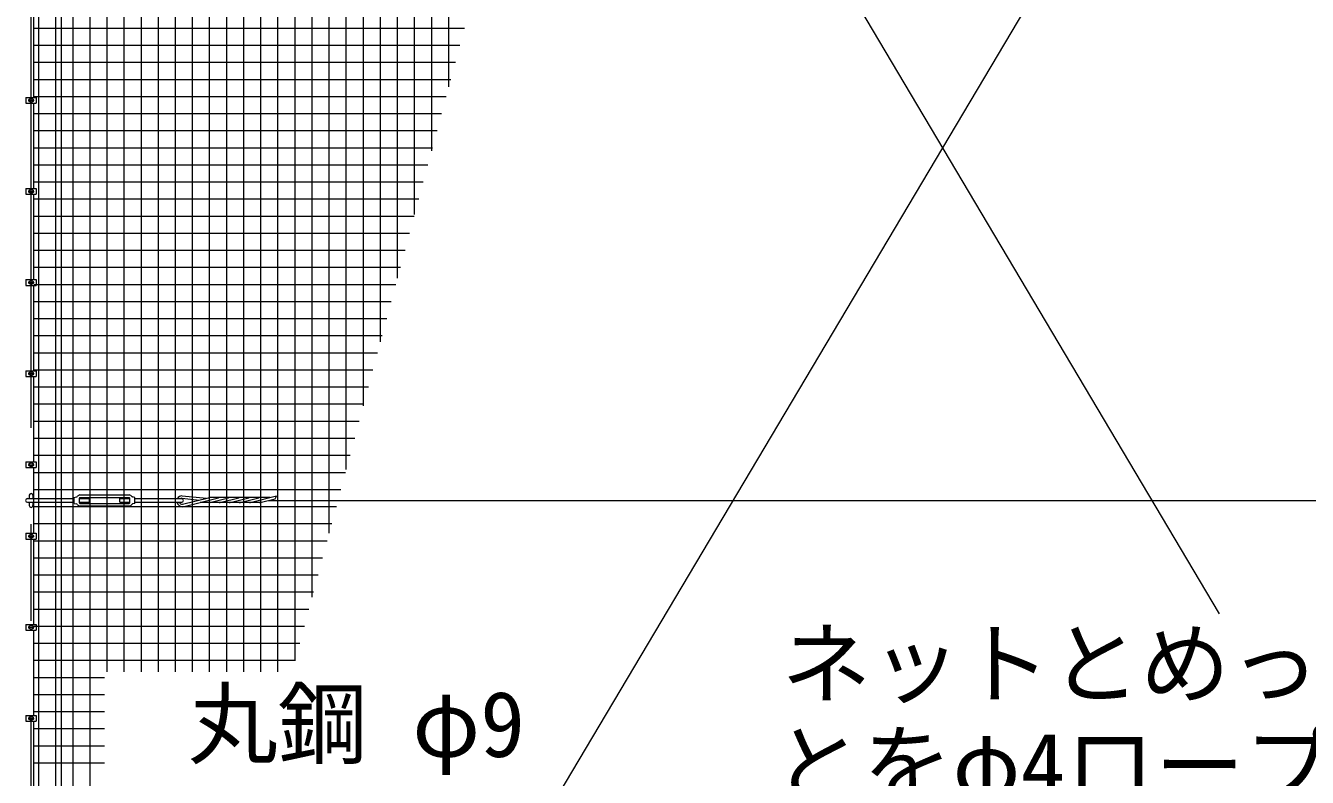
# Model space of a CAD drawing. Units: millimetres at full size; details may follow other scales. Extents: x -18900 to 18900, y -13365 to 13365.
# Drawn here: x -13994 to -9772, y 325 to 2799 of the extents above; entities that cross this region are included whole.
import ezdxf
from ezdxf.enums import TextEntityAlignment as Align

# ---------------------------------------------------------------- set-up
doc = ezdxf.new("R2010")
doc.units = ezdxf.units.MM
doc.header["$LTSCALE"] = 50
doc.linetypes.add('USER1', pattern=[50.8, 31.75, -6.35, 6.35, -6.35])
for name, color, linetype, lineweight in [('0-0_D-STR-TXT', 7, 'Continuous', 13), ('0-1_D-STR1', 1, 'Continuous', 18), ('0-2_D-BMK', 2, 'USER1', 13), ('0-3_D-STR3', 3, 'Continuous', 13), ('0-B_D-STR2', 7, 'Continuous', 13)]:
    doc.layers.add(name, color=color, linetype=linetype, lineweight=lineweight)
doc.styles.add('ＭＳ ゴシック', font='')
doc.styles.get('ＭＳ ゴシック').set_extended_font_data('MS Gothic')

msp = doc.modelspace()

# ---------------------------------------------------------------- linework, layer by layer
at = {"layer": '0-1_D-STR1'}
msp.add_line((-13875.58, -823.82), (-13875.58, 7446.18), dxfattribs=at)
at = {"layer": '0-2_D-BMK'}
for p, q in [((-13975.58, -3604.82), (-13975.58, 7497.18)), ((-13985.58, 2553.68), (-13965.58, 2553.68)), ((-13985.58, 2253.68), (-13965.58, 2253.68)), ((-13985.58, 1953.68), (-13965.58, 1953.68)), ((-13985.58, 1653.68), (-13965.58, 1653.68)), ((-13985.58, 1353.68), (-13965.58, 1353.68)), ((-13985.58, 1118.68), (-13965.58, 1118.68)), ((-13985.58, 818.68), (-13965.58, 818.68)), ((-13985.58, 518.68), (-13965.58, 518.68))]:
    msp.add_line(p, q, dxfattribs=at)
at = {"layer": '0-3_D-STR3'}
for p, q in [((-13684.65, -2165.04), (-8531.78, 6504.04)), ((-13415.17, 6504.04), (-10062.2, 863.08)), ((-13967.08, 2563.18), (-13967.08, 2844.18)), ((-13992.78, 2563.18), (-13958.38, 2563.18)), ((-13992.78, 2563.18), (-13992.78, 2544.18)), ((-13992.78, 2544.18), (-13958.38, 2544.18)), ((-13982.08, 2557.43), (-13975.58, 2561.19)), ((-13982.08, 2549.93), (-13982.08, 2557.43)), ((-13975.58, 2546.18), (-13982.08, 2549.93)), ((-13975.58, 2561.19), (-13969.08, 2557.43)), ((-13969.08, 2549.93), (-13975.58, 2546.18)), ((-13969.08, 2557.43), (-13969.08, 2549.93)), ((-13967.08, 2263.18), (-13967.08, 2544.18)), ((-13958.38, 2563.18), (-13958.38, 2544.18)), ((-13992.78, 2263.18), (-13958.38, 2263.18)), ((-13992.78, 2263.18), (-13992.78, 2244.18)), ((-13992.78, 2244.18), (-13958.38, 2244.18)), ((-13982.08, 2257.43), (-13975.58, 2261.19)), ((-13982.08, 2249.93), (-13982.08, 2257.43)), ((-13975.58, 2246.18), (-13982.08, 2249.93)), ((-13975.58, 2261.19), (-13969.08, 2257.43)), ((-13969.08, 2249.93), (-13975.58, 2246.18)), ((-13969.08, 2257.43), (-13969.08, 2249.93)), ((-13967.08, 1963.18), (-13967.08, 2244.18)), ((-13958.38, 2263.18), (-13958.38, 2244.18)), ((-13992.78, 1963.18), (-13958.38, 1963.18)), ((-13992.78, 1963.18), (-13992.78, 1944.18)), ((-13992.78, 1944.18), (-13958.38, 1944.18)), ((-13982.08, 1957.43), (-13975.58, 1961.19)), ((-13982.08, 1949.93), (-13982.08, 1957.43)), ((-13975.58, 1946.18), (-13982.08, 1949.93)), ((-13975.58, 1961.19), (-13969.08, 1957.43)), ((-13969.08, 1949.93), (-13975.58, 1946.18)), ((-13969.08, 1957.43), (-13969.08, 1949.93)), ((-13967.08, 1663.18), (-13967.08, 1944.18)), ((-13958.38, 1963.18), (-13958.38, 1944.18)), ((-13992.78, 1663.18), (-13958.38, 1663.18)), ((-13992.78, 1663.18), (-13992.78, 1644.18)), ((-13982.08, 1657.43), (-13975.58, 1661.19)), ((-13982.08, 1649.93), (-13982.08, 1657.43)), ((-13975.58, 1646.18), (-13982.08, 1649.93)), ((-13975.58, 1661.19), (-13969.08, 1657.43)), ((-13969.08, 1649.93), (-13975.58, 1646.18)), ((-13969.08, 1657.43), (-13969.08, 1649.93)), ((-13958.38, 1663.18), (-13958.38, 1644.18)), ((-13992.78, 1644.18), (-13958.38, 1644.18)), ((-13967.08, 1363.18), (-13967.08, 1644.18)), ((-13992.78, 1363.18), (-13958.38, 1363.18)), ((-13992.78, 1363.18), (-13992.78, 1344.18)), ((-13982.08, 1357.43), (-13975.58, 1361.19)), ((-13982.08, 1349.93), (-13982.08, 1357.43)), ((-13975.58, 1361.19), (-13969.08, 1357.43)), ((-13969.08, 1357.43), (-13969.08, 1349.93)), ((-13958.38, 1363.18), (-13958.38, 1344.18)), ((-13992.78, 1344.18), (-13958.38, 1344.18)), ((-13975.58, 1346.18), (-13982.08, 1349.93)), ((-13969.08, 1349.93), (-13975.58, 1346.18)), ((-13967.08, 1128.18), (-13967.08, 1344.18)), ((-13987.58, 1242.18), (-13833.59, 1242.18)), ((-13987.58, 1230.18), (-13833.59, 1230.18)), ((-13981.58, 1253.18), (-13981.58, 1242.18)), ((-13981.58, 1230.18), (-13981.58, 1219.18)), ((-13969.58, 1253.18), (-13969.58, 1242.18)), ((-13969.58, 1230.18), (-13969.58, 1219.18)), ((-13833.59, 1246.18), (-13825.79, 1247.85)), ((-13833.59, 1226.18), (-13833.59, 1246.18)), ((-13833.59, 1226.18), (-13825.79, 1224.51)), ((-13816.59, 1228.68), (-13816.59, 1243.68)), ((-13816.59, 1242.18), (-13783.59, 1242.18)), ((-13814.59, 1254.18), (-13652.59, 1254.18)), ((-13814.59, 1245.68), (-13652.59, 1245.68)), ((-13814.59, 1226.68), (-13652.59, 1226.68)), ((-13683.59, 1230.18), (-13683.59, 1242.18)), ((-13683.59, 1242.18), (-13650.59, 1242.18)), ((-13683.59, 1230.18), (-13650.59, 1230.18)), ((-13650.59, 1228.68), (-13650.59, 1243.68)), ((-13633.59, 1226.18), (-13641.39, 1224.51)), ((-13633.59, 1242.18), (-13479.59, 1242.18)), ((-13633.59, 1230.18), (-13479.59, 1230.18)), ((-13478.72, 1243.54), (-13421.05, 1237.55)), ((-13478.51, 1251.56), (-13398.18, 1243.22)), ((-13477.33, 1223.6), (-13391.66, 1244.84)), ((-13476.08, 1215.66), (-13358.42, 1244.84)), ((-13222.52, 1229.76), (-13419.23, 1229.76)), ((-13188.67, 1245.72), (-13384.44, 1245.72)), ((-13382.44, 1230.64), (-13325.18, 1244.84)), ((-13349.2, 1230.64), (-13291.94, 1244.84)), ((-13315.96, 1230.64), (-13258.7, 1244.84)), ((-13282.72, 1230.64), (-13225.46, 1244.84)), ((-13249.48, 1230.64), (-13167.66, 1250.93)), ((-13216.24, 1230.64), (-13171.56, 1241.72)), ((-13193.9, 1236.18), (-1175.58, 1236.18)), ((-13814.59, 1218.18), (-13652.59, 1218.18)), ((-13992.78, 1128.18), (-13958.38, 1128.18)), ((-13992.78, 1128.18), (-13992.78, 1109.18)), ((-13992.78, 1109.18), (-13958.38, 1109.18)), ((-13982.08, 1122.43), (-13975.58, 1126.19)), ((-13982.08, 1114.93), (-13982.08, 1122.43)), ((-13975.58, 1111.18), (-13982.08, 1114.93)), ((-13975.58, 1126.19), (-13969.08, 1122.43)), ((-13969.08, 1114.93), (-13975.58, 1111.18)), ((-13969.08, 1122.43), (-13969.08, 1114.93)), ((-13967.08, 828.18), (-13967.08, 1109.18)), ((-13958.38, 1128.18), (-13958.38, 1109.18)), ((-13992.78, 828.18), (-13958.38, 828.18)), ((-13992.78, 828.18), (-13992.78, 809.18)), ((-13992.78, 809.18), (-13958.38, 809.18)), ((-13982.08, 822.43), (-13975.58, 826.19)), ((-13982.08, 814.93), (-13982.08, 822.43)), ((-13975.58, 811.18), (-13982.08, 814.93)), ((-13975.58, 826.19), (-13969.08, 822.43)), ((-13969.08, 814.93), (-13975.58, 811.18)), ((-13969.08, 822.43), (-13969.08, 814.93)), ((-13967.08, 528.18), (-13967.08, 809.18)), ((-13958.38, 828.18), (-13958.38, 809.18)), ((-13992.78, 528.18), (-13958.38, 528.18)), ((-13992.78, 528.18), (-13992.78, 509.18)), ((-13992.78, 509.18), (-13958.38, 509.18)), ((-13982.08, 522.43), (-13975.58, 526.19)), ((-13982.08, 514.93), (-13982.08, 522.43)), ((-13975.58, 511.18), (-13982.08, 514.93)), ((-13975.58, 526.19), (-13969.08, 522.43)), ((-13969.08, 514.93), (-13975.58, 511.18)), ((-13969.08, 522.43), (-13969.08, 514.93)), ((-13967.08, 228.18), (-13967.08, 509.18)), ((-13958.38, 528.18), (-13958.38, 509.18))]:
    msp.add_line(p, q, dxfattribs=at)
for points in [[(-13816.59, 1230.18), (-13783.59, 1230.18), (-13783.59, 1242.18)], [(-13633.59, 1226.18), (-13633.59, 1246.18), (-13641.39, 1247.85)]]:
    msp.add_lwpolyline(points, dxfattribs=at)
for centre in [(-13975.58, 2553.68), (-13975.58, 2253.68), (-13975.58, 1953.68), (-13975.58, 1653.68), (-13975.58, 1353.68), (-13975.58, 1118.68), (-13975.58, 818.68), (-13975.58, 518.68)]:
    msp.add_circle(centre, 6.25, dxfattribs=at)
for centre, radius, start, end in [((-13987.58, 1236.18), 6, 90, 270), ((-13975.58, 1253.18), 6, 0, 180), ((-13826.63, 1251.77), 4, 282.09925, 326.11888), ((-13826.63, 1220.6), 4, 33.88112, 77.90075), ((-13814.59, 1243.68), 10.5, 90, 146.11888), ((-13814.59, 1243.68), 2, 90, 180), ((-13814.59, 1228.68), 2, 180, 270), ((-13652.59, 1243.68), 10.5, 33.88112, 90), ((-13652.59, 1243.68), 2, 0, 90), ((-13652.59, 1228.68), 2, 270, 0), ((-13640.55, 1251.77), 4, 213.88112, 257.90075), ((-13640.55, 1220.6), 4, 102.09925, 146.11888), ((-13477.71, 1233.59), 18, 191.63319, 275.17572), ((-13477.71, 1233.59), 18, 92.82496, 151.48944), ((-13477.71, 1233.59), 10, 199.92759, 272.18972), ((-13477.71, 1233.59), 10, 95.82544, 120.77566), ((-13479.59, 1236.18), 6, 270, 90), ((-13384.44, 1215.72), 30, 90, 103.92636), ((-13389.66, 1259.76), 30, 270, 283.92645), ((-13351.2, 1215.72), 30, 90, 103.92636), ((-13356.42, 1259.76), 30, 270, 283.92645), ((-13317.96, 1215.72), 30, 90, 103.92636), ((-13323.18, 1259.76), 30, 270, 283.92645), ((-13284.72, 1215.72), 30, 90, 103.92636), ((-13289.94, 1259.76), 30, 270, 283.92645), ((-13251.48, 1215.72), 30, 90, 103.92636), ((-13256.7, 1259.76), 30, 270, 283.92645), ((-13218.24, 1215.72), 30, 90, 103.92636), ((-13223.46, 1259.76), 30, 270, 283.92645), ((-13234.93, 1273.98), 71.11, 333.02173, 341.08588), ((-13975.58, 1219.18), 6, 180, 0), ((-13814.59, 1228.68), 10.5, 213.88112, 270), ((-13652.59, 1228.68), 10.5, 270, 326.11888)]:
    msp.add_arc(centre, radius, start, end, dxfattribs=at)
at = {"layer": '0-B_D-STR2'}
for p, q in [((-13950, -798.82), (-13950, 7346.18)), ((-13893.75, -798.82), (-13893.75, 7346.18)), ((-13837.5, -798.82), (-13837.5, 7346.18)), ((-13781.25, -798.82), (-13781.25, 7346.18)), ((-13725, 671.58), (-13725, 7346.18)), ((-13668.75, 671.58), (-13668.75, 7346.18)), ((-13612.5, 671.58), (-13612.5, 7346.18)), ((-13556.25, 671.58), (-13556.25, 7346.18)), ((-13500, 671.58), (-13500, 7346.18)), ((-13443.75, 671.58), (-13443.75, 7346.18)), ((-13387.5, 671.58), (-13387.5, 7346.18)), ((-13331.25, 671.58), (-13331.25, 7346.18)), ((-13275, 671.58), (-13275, 7346.18)), ((-13218.75, 671.58), (-13218.75, 7346.18)), ((-13162.5, 671.58), (-13162.5, 7346.18)), ((-13106.25, 708.28), (-13106.25, 7346.18)), ((-13050, 918.21), (-13050, 7346.18)), ((-12993.75, 1128.14), (-12993.75, 7346.18)), ((-12937.5, 1338.07), (-12937.5, 7346.18)), ((-12881.25, 1547.99), (-12881.25, 6066.98)), ((-12825, 1757.92), (-12825, 6066.98)), ((-12768.75, 1967.85), (-12768.75, 6066.98)), ((-12712.5, 2177.78), (-12712.5, 6066.98)), ((-12656.25, 2387.7), (-12656.25, 6066.98)), ((-12600, 2597.63), (-12600, 6066.98)), ((-13967.08, 2791.25), (-12548.12, 2791.25)), ((-13967.08, 2735), (-12563.19, 2735)), ((-13967.08, 2678.75), (-12578.27, 2678.75)), ((-13967.08, 2622.5), (-12593.34, 2622.5)), ((-13967.08, 2566.25), (-12608.41, 2566.25)), ((-13967.08, 2510), (-12623.48, 2510)), ((-13967.08, 2453.75), (-12638.55, 2453.75)), ((-13967.08, 2397.5), (-12653.63, 2397.5)), ((-13967.08, 2341.25), (-12668.7, 2341.25)), ((-13967.08, 2285), (-12683.77, 2285)), ((-13967.08, 2228.75), (-12698.84, 2228.75)), ((-13967.08, 2172.5), (-12713.92, 2172.5)), ((-13967.08, 2116.25), (-12728.99, 2116.25)), ((-13967.08, 2060), (-12744.06, 2060)), ((-13967.08, 2003.75), (-12759.13, 2003.75)), ((-13967.08, 1947.5), (-12774.2, 1947.5)), ((-13967.08, 1891.25), (-12789.28, 1891.25)), ((-13967.08, 1835), (-12804.35, 1835)), ((-13967.08, 1778.75), (-12819.42, 1778.75)), ((-13967.08, 1722.5), (-12834.49, 1722.5)), ((-13967.08, 1666.25), (-12849.56, 1666.25)), ((-13967.08, 1610), (-12864.64, 1610)), ((-13967.08, 1553.75), (-12879.71, 1553.75)), ((-13967.08, 1497.5), (-12894.78, 1497.5)), ((-13967.08, 1441.25), (-12909.85, 1441.25)), ((-13967.08, 1385), (-12924.93, 1385)), ((-13967.08, 1328.75), (-12940, 1328.75)), ((-13967.08, 1272.5), (-12955.07, 1272.5)), ((-13967.08, 1216.25), (-12970.14, 1216.25)), ((-13967.08, 1160), (-12985.21, 1160)), ((-13967.08, 1103.75), (-13000.29, 1103.75)), ((-13967.08, 1047.5), (-13015.36, 1047.5)), ((-13967.08, 991.25), (-13030.43, 991.25)), ((-13967.08, 935), (-13045.5, 935)), ((-13967.08, 878.75), (-13060.57, 878.75)), ((-13967.08, 822.5), (-13075.65, 822.5)), ((-13967.08, 766.25), (-13090.72, 766.25)), ((-13967.08, 710), (-13105.79, 710)), ((-13967.08, 653.75), (-13733.95, 653.75)), ((-13967.08, 597.5), (-13733.95, 597.5)), ((-13967.08, 541.25), (-13733.95, 541.25)), ((-13967.08, 485), (-13733.95, 485)), ((-13967.08, 428.75), (-13733.95, 428.75)), ((-13967.08, 372.5), (-13733.95, 372.5))]:
    msp.add_line(p, q, dxfattribs=at)

# ---------------------------------------------------------------- texts
at = {"layer": '0-0_D-STR-TXT', "style": 'ＭＳ ゴシック'}
for s, p in [('ネットとめっき鋼ヨリ線', (-11504.44, 525.75)), ('丸鋼 φ9', (-13458.51, 326.76)), ('とをφ4ロープにて固定', (-11531.86, 190.22))]:
    msp.add_text(s, height=216.6, dxfattribs=at).set_placement(p, align=Align.BOTTOM_LEFT)

doc.saveas('drawing.dxf')
